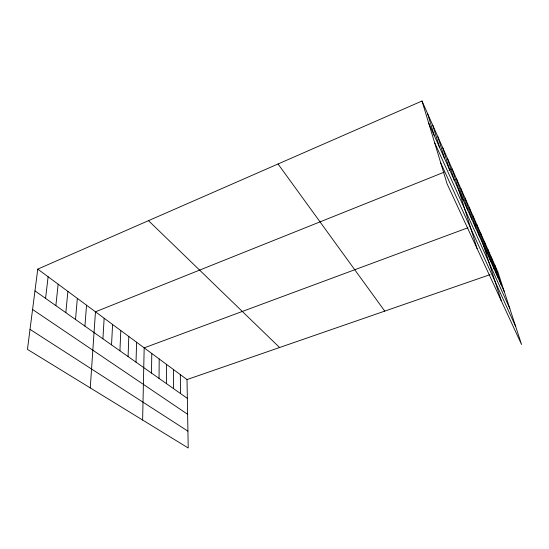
<?xml version="1.0" encoding="UTF-8"?>
<svg xmlns="http://www.w3.org/2000/svg" width="549" height="549" viewBox="0 0 549 549"><rect width="100%" height="100%" fill="white"/><g stroke="black" fill="none" stroke-linecap="round" stroke-linejoin="round"><path stroke-width="0.82" d="M166.402 383.593L166.422 364.323M159.052 378.405L159.196 358.977M151.503 373.087L151.785 353.494M142.63 420.033L144.174 347.86L467.974 227.746M136.022 362.162L136.591 342.247M128.082 356.562L128.802 336.482M119.922 350.811L120.807 330.56M111.536 344.896L112.586 324.48M102.917 338.808L104.145 318.235M90.256 387.91L95.464 311.805L444.23 172.146M84.917 326.113L86.529 305.196M75.515 319.484L77.34 298.395M65.832 312.656L67.884 291.395M55.861 305.621L58.146 284.19M45.574 298.368L48.106 276.758M37.764 269.106L27.45 349.384L188.218 447.991L187.017 379.565L37.764 269.106L421.996 101.009L497.854 271.947L521.55 344.491L447.071 183.812L421.996 101.009M448.986 170.238L452.156 168.968L477.122 248.649M474.384 225.371L476.793 224.479L501.237 300.66M187.017 379.565L490.072 274.644M495.521 272.757L497.854 271.947M30.023 329.359L187.923 431.143M32.576 309.485L187.628 414.275M34.964 290.888L187.346 398.361M148.511 220.657L279.585 347.517M278.048 163.986L384.746 311.105M440.73 162.888L515.669 326.497M434.499 142.294L509.815 308.565M428.714 123.189L504.318 291.732M494.601 264.611L501.093 284.547M491.252 257.062L497.771 277.142M487.8 249.28L494.354 269.518M484.239 241.265L490.82 261.647M480.574 233.002L487.183 253.535M473.005 215.942L479.661 236.763M469.1 207.145L475.777 228.103M465.065 198.059L471.763 219.154M460.899 188.678L467.618 209.91M456.603 178.988L463.329 200.358M447.559 158.613L454.304 180.237M442.803 147.894L449.549 169.641M437.876 136.797L444.628 158.661M432.777 125.296L439.516 147.276M427.486 113.375L434.218 135.459M180.326 374.61L180.546 393.564M173.463 369.532L173.566 388.644"/></g></svg>
